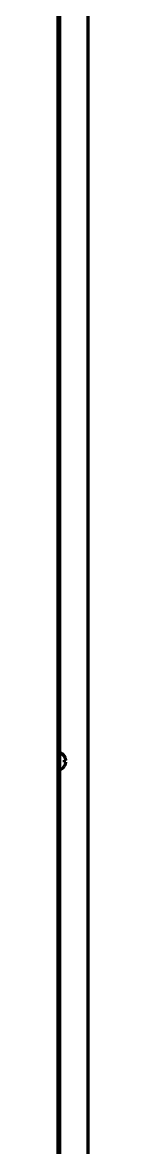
# Model space of a CAD drawing. Header units: inches. Extents: x -2898 to 7248, y 606 to 5598.
# Drawn here: x 1929 to 1944, y 2789 to 3344 of the extents above; entities that cross this region are included whole.
import ezdxf

# ---------------------------------------------------------------- set-up
doc = ezdxf.new("R2010")
doc.units = ezdxf.units.IN

msp = doc.modelspace()

# ---------------------------------------------------------------- linework, layer by layer
at = {"linetype": 'Continuous', "lineweight": 70}
for p, q in [((1943.82, 4076.64), (1943.82, 2752.44)), ((1929.02, 2413.84), (1929.02, 4065.34)), ((1929.82, 4065.34), (1929.82, 2754.44)), ((1930.42, 2983.24), (1930.22, 2983.24)), ((1932.27, 2981.54), (1932.3, 2981.54)), ((1932.3, 2976.94), (1932.27, 2976.94)), ((1930.22, 2975.24), (1930.42, 2975.24))]:
    msp.add_line(p, q, dxfattribs=at)
for centre, radius, start, end in [((1930.22, 2982.84), 0.4, 90, 180), ((1930.42, 2982.84), 0.4, 59.6988, 90), ((1928.2, 2979.04), 4.8, 31.5837, 59.6988), ((1928.2, 2979.44), 4.8, 300.3012, 328.4186), ((1928.52, 2979.24), 3.78, 0.0035, 7.6041), ((1928.52, 2979.24), 3.78, 352.3959, 359.9965), ((1930.22, 2975.64), 0.4, 180, 270), ((1930.42, 2975.64), 0.4, 270, 300.3012)]:
    msp.add_arc(centre, radius, start, end, dxfattribs=at)
for points in [[(1932.82, 2980.24), (1932.8, 2980.3), (1932.77, 2980.41), (1932.72, 2980.57), (1932.67, 2980.73), (1932.61, 2980.88), (1932.54, 2981.03), (1932.47, 2981.19), (1932.38, 2981.36), (1932.31, 2981.48), (1932.27, 2981.54)], [(1932.82, 2978.74), (1932.8, 2978.74), (1932.77, 2978.74), (1932.72, 2978.74), (1932.67, 2978.74), (1932.61, 2978.74), (1932.54, 2978.74), (1932.47, 2978.74), (1932.38, 2978.74), (1932.31, 2978.74), (1932.27, 2978.74)], [(1932.82, 2979.74), (1932.82, 2979.77), (1932.83, 2979.81), (1932.83, 2979.89), (1932.83, 2979.96), (1932.83, 2980.03), (1932.83, 2980.1), (1932.83, 2980.17), (1932.82, 2980.22), (1932.82, 2980.24)], [(1932.82, 2978.24), (1932.82, 2978.27), (1932.83, 2978.32), (1932.83, 2978.39), (1932.83, 2978.47), (1932.83, 2978.54), (1932.83, 2978.61), (1932.83, 2978.67), (1932.82, 2978.72), (1932.82, 2978.74)]]:
    msp.add_open_spline(points, degree=3, dxfattribs=at)
for points in [[(1932.27, 2979.74), (1932.39, 2979.74), (1932.5, 2979.74), (1932.64, 2979.74), (1932.68, 2979.74), (1932.76, 2979.74), (1932.79, 2979.74), (1932.82, 2979.74)], [(1932.27, 2976.94), (1932.39, 2977.15), (1932.5, 2977.36), (1932.64, 2977.68), (1932.68, 2977.79), (1932.76, 2978.01), (1932.79, 2978.13), (1932.82, 2978.24)]]:
    msp.add_open_spline(points, degree=3, knots=[0, 0, 0, 0, 0.5, 0.5, 0.75, 0.75, 1, 1, 1, 1], dxfattribs=at)

doc.saveas('drawing.dxf')
